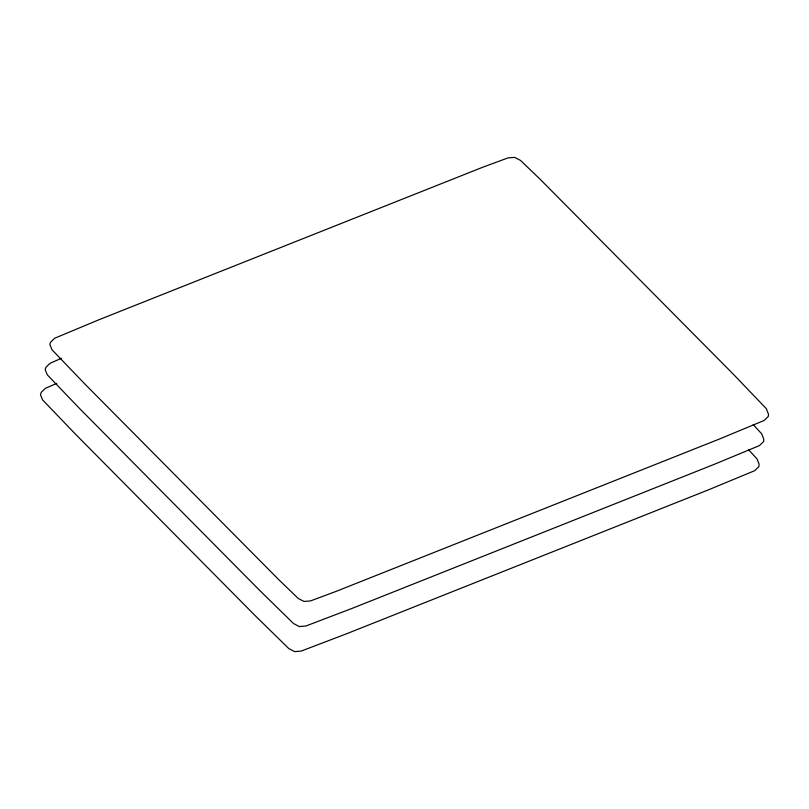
<?xml version="1.0" encoding="UTF-8"?>
<svg xmlns="http://www.w3.org/2000/svg" width="809" height="809" viewBox="0 0 809 809"><rect width="100%" height="100%" fill="white"/><g stroke="black" fill="none" stroke-linecap="round" stroke-linejoin="round"><path stroke-width="1.21" d="M61.413 358.296L49.976 363.332L45.931 367.276L45.162 369.693L47.326 374.88L79.949 408.889L259.396 590.115L293.515 623.527L299.279 626.54L305.812 626.035L351.935 608.449L714.367 464.285L759.418 445.607L763.585 441.583L763.747 439.014L761.684 433.826L753.219 424.624M56.721 383.355L45.284 388.401L41.239 392.335L40.47 394.752L42.634 399.949L75.257 433.948L254.704 615.184L288.823 648.596L294.597 651.609L301.13 651.093L347.243 633.508L709.675 489.344L754.726 470.666L758.893 466.641L759.064 464.073L756.991 458.885L748.527 449.683M768.55 414.481L768.267 416.483L764.101 420.498L719.049 439.176L336.008 591.419L310.504 600.925L303.972 601.441L298.197 598.427L278.842 579.75L84.632 383.779L52.009 349.781L49.824 344.331L50.613 342.167L54.658 338.233L99.628 319.484L482.488 167.332L508.062 157.876L514.676 157.391L520.511 160.425L539.937 179.062L733.854 374.739L766.366 408.727L768.55 414.481"/></g></svg>
